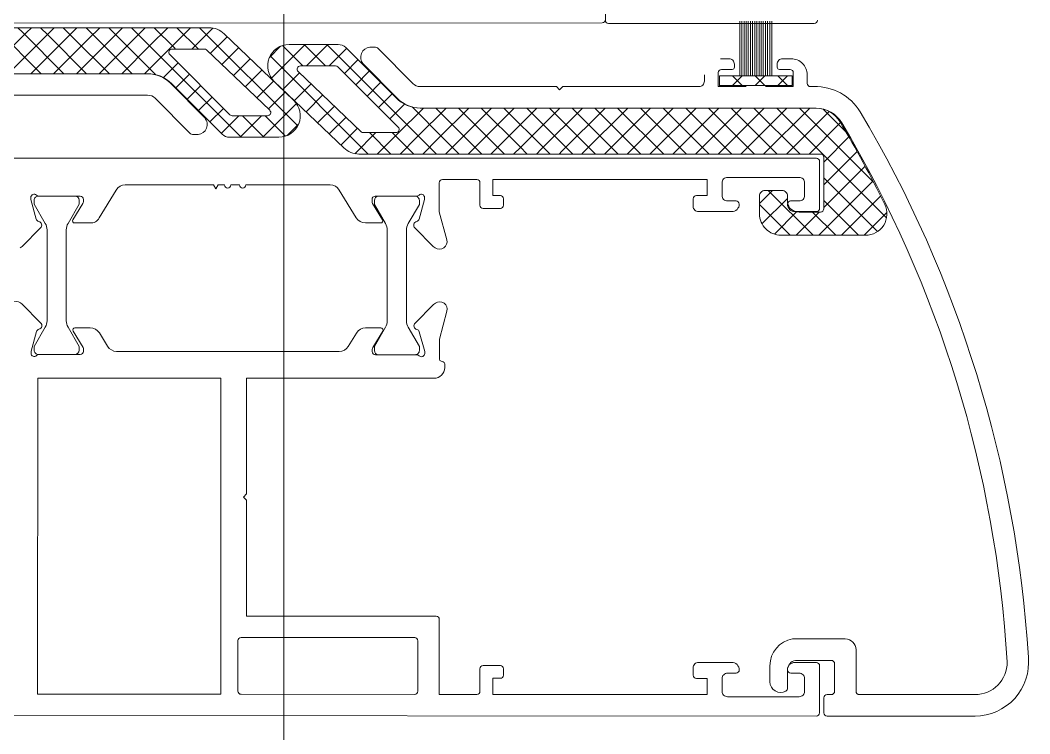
# Model space of a CAD drawing. Header units: centimetres. Extents: x 118932 to 154602, y -32682 to -23521.
# Drawn here: x 139977.7 to 139987.13, y -25261.66 to -25255 of the extents above; entities that cross this region are included whole.
import ezdxf

# ---------------------------------------------------------------- set-up
doc = ezdxf.new("R2010")
doc.units = ezdxf.units.CM
doc.header["$LTSCALE"] = 50
doc.header["$MEASUREMENT"] = 0
doc.layers.add('GEN_02_TF_Pencere', color=7, linetype='Continuous', lineweight=9, true_color=0x6093ac)
doc.layers.add('GEN_05_ML_Alçıpan_giydirme', color=7, linetype='Continuous', lineweight=18, true_color=0x7ebab5)

# ---------------------------------------------------------------- blocks, each defined once
blk = doc.blocks.new('P7_')
at = {"layer": 'GEN_02_TF_Pencere'}
for p, q in [((163386.2152, -16188.8257, 0.0001), (163386.2152, -16138.8229, 0.0001)), ((163389.2152, -16170.829, 0.0001), (163389.2152, -16170.769, 0.0001)), ((163389.1855, -16170.8545, 0.0001), (163381.2455, -16170.859, 0.0001)), ((163389.1855, -16170.8545, 0.0001), (163389.1855, -16170.8545, 0.0001)), ((163391.1652, -16170.859, 0.0001), (163389.2452, -16170.859, 0.0001)), ((163390.4697, -16171.3489, 0.0001), (163390.4697, -16170.8389, 0.0001)), ((163390.4897, -16171.3489, 0.0001), (163390.4897, -16170.8389, 0.0001)), ((163390.5097, -16171.3489, 0.0001), (163390.5097, -16170.8389, 0.0001)), ((163390.5297, -16171.3489, 0.0001), (163390.5297, -16170.8389, 0.0001)), ((163390.5497, -16171.3489, 0.0001), (163390.5497, -16170.8389, 0.0001)), ((163390.5697, -16171.3489, 0.0001), (163390.5697, -16170.8389, 0.0001)), ((163390.5897, -16171.3489, 0.0001), (163390.5897, -16170.8389, 0.0001)), ((163390.6097, -16171.3489, 0.0001), (163390.6097, -16170.8389, 0.0001)), ((163390.6297, -16171.3489, 0.0001), (163390.6297, -16170.8389, 0.0001)), ((163390.6497, -16171.3489, 0.0001), (163390.6497, -16170.8389, 0.0001)), ((163390.6697, -16171.3489, 0.0001), (163390.6697, -16170.8389, 0.0001)), ((163390.6897, -16171.3489, 0.0001), (163390.6897, -16170.8389, 0.0001)), ((163390.7097, -16171.3489, 0.0001), (163390.7097, -16170.8389, 0.0001)), ((163390.7297, -16171.3489, 0.0001), (163390.7297, -16170.8389, 0.0001)), ((163390.7497, -16171.3489, 0.0001), (163390.7497, -16170.8389, 0.0001)), ((163390.7697, -16171.3489, 0.0001), (163390.7697, -16170.8389, 0.0001)), ((163391.1652, -16170.859, 0.0001), (163391.1652, -16170.859, 0.0001)), ((163390.9597, -16171.3489, 0.0001), (163390.2797, -16171.3489, 0.0001)), ((163390.2797, -16171.3489, 0.0001), (163390.2797, -16171.4389, 0.0001)), ((163390.4918, -16171.4389, 0.0001), (163390.4018, -16171.3489, 0.0001)), ((163390.4918, -16171.3489, 0.0001), (163390.4018, -16171.4389, 0.0001)), ((163390.7039, -16171.4389, 0.0001), (163390.6139, -16171.3489, 0.0001)), ((163390.7039, -16171.3489, 0.0001), (163390.6139, -16171.4389, 0.0001)), ((163390.9161, -16171.4389, 0.0001), (163390.8261, -16171.3489, 0.0001)), ((163390.9161, -16171.3489, 0.0001), (163390.8261, -16171.4389, 0.0001)), ((163390.9597, -16171.4389, 0.0001), (163390.9597, -16171.3489, 0.0001)), ((163390.9597, -16171.3489, 0.0001), (163390.9597, -16171.3489, 0.0001)), ((163390.2804, -16171.4396, 0.0001), (163390.279, -16171.4382, 0.0001)), ((163390.2797, -16171.4389, 0.0001), (163390.9597, -16171.4389, 0.0001))]:
    blk.add_line(p, q, dxfattribs=at)
at = {"layer": 'GEN_02_TF_Pencere', "extrusion": (0, 0, -1)}
for p, q in [((163385.5151, -16170.8989, 0.0001), (163381.2062, -16170.8989, 0.0001)), ((163383.9491, -16171.3288, 0.0001), (163383.5372, -16170.9169, 0.0001)), ((163383.7734, -16170.941, 0.0001), (163383.7313, -16170.8989, 0.0001)), ((163383.8129, -16170.945, 0.0001), (163383.859, -16170.8989, 0.0001)), ((163384.0096, -16170.9651, 0.0001), (163383.9434, -16170.8989, 0.0001)), ((163384.0054, -16170.9646, 0.0001), (163384.0711, -16170.8989, 0.0001)), ((163384.2459, -16170.9892, 0.0001), (163384.1556, -16170.8989, 0.0001)), ((163384.1979, -16170.9843, 0.0001), (163384.2833, -16170.8989, 0.0001)), ((163384.4821, -16171.0133, 0.0001), (163384.3677, -16170.8989, 0.0001)), ((163384.3904, -16171.0039, 0.0001), (163384.4954, -16170.8989, 0.0001)), ((163384.7183, -16171.0374, 0.0001), (163384.5798, -16170.8989, 0.0001)), ((163384.5829, -16171.0235, 0.0001), (163384.7075, -16170.8989, 0.0001)), ((163384.7754, -16171.0432, 0.0001), (163384.9197, -16170.8989, 0.0001)), ((163384.9546, -16171.0615, 0.0001), (163384.792, -16170.8989, 0.0001)), ((163384.9679, -16171.0628, 0.0001), (163385.1318, -16170.8989, 0.0001)), ((163385.1908, -16171.0856, 0.0001), (163385.0041, -16170.8989, 0.0001)), ((163385.1604, -16171.0825, 0.0001), (163385.3439, -16170.8989, 0.0001)), ((163385.4162, -16171.0989, 0.0001), (163385.2162, -16170.8989, 0.0001)), ((163385.3561, -16171.0989, 0.0001), (163385.5525, -16170.9024, 0.0001)), ((163386.3445, -16171.815, 0.0001), (163385.4284, -16170.8989, 0.0001)), ((163385.5151, -16170.8989, 0.0001), (163385.5151, -16170.8989, 0.0001)), ((163383.4291, -16171.3288, 0.0001), (163383.8129, -16170.945, 0.0001)), ((163383.6412, -16171.3288, 0.0001), (163384.0054, -16170.9646, 0.0001)), ((163384.1613, -16171.3288, 0.0001), (163383.7734, -16170.941, 0.0001)), ((163383.8533, -16171.3288, 0.0001), (163384.1979, -16170.9843, 0.0001)), ((163384.3734, -16171.3288, 0.0001), (163384.0096, -16170.9651, 0.0001)), ((163384.0655, -16171.3288, 0.0001), (163384.3904, -16171.0039, 0.0001)), ((163384.5855, -16171.3288, 0.0001), (163384.2459, -16170.9892, 0.0001)), ((163384.7977, -16171.3288, 0.0001), (163384.4821, -16171.0133, 0.0001)), ((163385.5274, -16171.1397, 0.0001), (163385.6837, -16170.9834, 0.0001)), ((163386.3056, -16171.577, 0.0001), (163385.6565, -16170.9574, 0.0001)), ((163384.2776, -16171.3288, 0.0001), (163384.5829, -16171.0235, 0.0001)), ((163384.4897, -16171.3288, 0.0001), (163384.7754, -16171.0432, 0.0001)), ((163384.7019, -16171.3288, 0.0001), (163384.9679, -16171.0628, 0.0001)), ((163385.0191, -16171.3382, 0.0001), (163384.7183, -16171.0374, 0.0001)), ((163384.914, -16171.3288, 0.0001), (163385.1604, -16171.0825, 0.0001)), ((163385.8148, -16171.9217, 0.0001), (163384.9546, -16171.0615, 0.0001)), ((163385.1699, -16171.0989, 0.0001), (163385.4726, -16171.0989, 0.0001)), ((163385.1699, -16171.0989, 0.0001), (163385.1699, -16171.0989, 0.0001)), ((163385.2041, -16171.0989, 0.0001), (163385.1908, -16171.0856, 0.0001)), ((163385.4933, -16171.1071, 0.0001), (163386.0826, -16171.6699, 0.0001)), ((163385.6359, -16171.2433, 0.0001), (163385.7922, -16171.087, 0.0001)), ((163386.1838, -16171.0723, 0.0001), (163386.0791, -16171.177, 0.0001)), ((163386.4122, -16171.056, 0.0001), (163386.0984, -16171.3698, 0.0001)), ((163386.2011, -16171.0658, 0.0001), (163386.3914, -16171.256, 0.0001)), ((163386.7212, -16171.056, 0.0001), (163386.2629, -16171.056, 0.0001)), ((163386.4035, -16171.056, 0.0001), (163386.6035, -16171.256, 0.0001)), ((163386.6244, -16171.056, 0.0001), (163386.4244, -16171.256, 0.0001)), ((163386.6156, -16171.056, 0.0001), (163387.4758, -16171.9162, 0.0001)), ((163386.7995, -16171.093, 0.0001), (163386.6365, -16171.256, 0.0001)), ((163387.2617, -16171.5552, 0.0001), (163386.7919, -16171.0853, 0.0001)), ((163387.0174, -16171.0802, 0.0001), (163387.0598, -16171.0802, 0.0001)), ((163387.0951, -16171.0948, 0.0001), (163387.4172, -16171.4196, 0.0001)), ((163385.7115, -16171.7129, 0.0001), (163385.1487, -16171.1501, 0.0001)), ((163385.7444, -16171.3469, 0.0001), (163385.9008, -16171.1906, 0.0001)), ((163386.0859, -16171.1627, 0.0001), (163387.002, -16172.0788, 0.0001)), ((163386.9056, -16171.199, 0.0001), (163386.7794, -16171.3253, 0.0001)), ((163390.2897, -16171.1889, 0.0001), (163390.3697, -16171.1889, 0.0001)), ((163390.8697, -16171.1889, 0.0001), (163390.9497, -16171.1889, 0.0001)), ((163385.09, -16171.3649, 0.0001), (163385.2268, -16171.2282, 0.0001)), ((163385.8529, -16171.4506, 0.0001), (163386.0093, -16171.2942, 0.0001)), ((163386.3685, -16171.256, 0.0001), (163386.6977, -16171.256, 0.0001)), ((163386.7189, -16171.2648, 0.0001), (163387.2817, -16171.8276, 0.0001)), ((163387.0117, -16171.3051, 0.0001), (163386.8854, -16171.4313, 0.0001)), ((163387.2757, -16171.561, 0.0001), (163386.9537, -16171.2362, 0.0001)), ((163390.3997, -16171.2889, 0.0001), (163390.2997, -16171.2889, 0.0001)), ((163390.4197, -16171.2389, 0.0001), (163390.4197, -16171.2689, 0.0001)), ((163390.8197, -16171.2689, 0.0001), (163390.8197, -16171.2389, 0.0001)), ((163390.9397, -16171.2889, 0.0001), (163390.8397, -16171.2889, 0.0001)), ((163381.2467, -16171.3288, 0.0001), (163384.9425, -16171.3288, 0.0001)), ((163381.2468, -16171.3288, 0.0001), (163384.9424, -16171.3288, 0.0001)), ((163385.2066, -16171.4605, 0.0001), (163385.3328, -16171.3342, 0.0001)), ((163385.9614, -16171.5542, 0.0001), (163386.1178, -16171.3978, 0.0001)), ((163386.3605, -16171.3199, 0.0001), (163386.204, -16171.4764, 0.0001)), ((163386.9371, -16171.8706, 0.0001), (163386.3478, -16171.3078, 0.0001)), ((163390.1397, -16171.3989, 0.0001), (163390.1397, -16171.3389, 0.0001)), ((163390.2697, -16171.3189, 0.0001), (163390.2697, -16171.4489, 0.0001)), ((163390.9697, -16171.4489, 0.0001), (163390.9697, -16171.3189, 0.0001)), ((163391.0997, -16171.3389, 0.0001), (163391.0997, -16171.4189, 0.0001)), ((163385.1547, -16171.4167, 0.0001), (163385.4767, -16171.7415, 0.0001)), ((163385.1687, -16171.4225, 0.0001), (163385.6385, -16171.8924, 0.0001)), ((163385.3127, -16171.5665, 0.0001), (163385.4389, -16171.4403, 0.0001)), ((163386.1248, -16171.4007, 0.0001), (163386.7739, -16172.0203, 0.0001)), ((163386.469, -16171.4235, 0.0001), (163386.3126, -16171.5799, 0.0001)), ((163387.1177, -16171.4112, 0.0001), (163386.9915, -16171.5374, 0.0001)), ((163387.4879, -16171.4489, 0.0001), (163388.7588, -16171.4489, 0.0001)), ((163388.7588, -16171.4489, 0.0001), (163388.7888, -16171.4789, 0.0001)), ((163388.7888, -16171.4789, 0.0001), (163388.8188, -16171.4489, 0.0001)), ((163388.8188, -16171.4489, 0.0001), (163390.0897, -16171.4489, 0.0001)), ((163390.2697, -16171.4489, 0.0001), (163390.5224, -16171.4489, 0.0001)), ((163390.5397, -16171.4389, 0.0001), (163390.6997, -16171.4389, 0.0001)), ((163390.717, -16171.4489, 0.0001), (163390.9697, -16171.4489, 0.0001)), ((163391.1297, -16171.4489, 0.0001), (163391.1641, -16171.4489, 0.0001)), ((163384.9425, -16171.5288, 0.0001), (163383.6716, -16171.5288, 0.0001)), ((163385.3353, -16171.8829, 0.0001), (163385.0133, -16171.5581, 0.0001)), ((163385.4187, -16171.6726, 0.0001), (163385.545, -16171.5464, 0.0001)), ((163386.0699, -16171.6578, 0.0001), (163386.2264, -16171.5014, 0.0001)), ((163386.5775, -16171.5271, 0.0001), (163386.4211, -16171.6835, 0.0001)), ((163387.2238, -16171.5172, 0.0001), (163387.0976, -16171.6435, 0.0001)), ((163385.5248, -16171.7787, 0.0001), (163385.651, -16171.6524, 0.0001)), ((163386.0182, -16171.9217, 0.0001), (163386.332, -16171.6079, 0.0001)), ((163386.686, -16171.6308, 0.0001), (163386.5296, -16171.7871, 0.0001)), ((163387.3404, -16171.6128, 0.0001), (163387.2036, -16171.7495, 0.0001)), ((163387.5164, -16171.6489, 0.0001), (163387.2701, -16171.8953, 0.0001)), ((163387.4113, -16171.6395, 0.0001), (163387.7121, -16171.9403, 0.0001)), ((163387.7286, -16171.6489, 0.0001), (163387.4626, -16171.9149, 0.0001)), ((163391.1837, -16171.6489, 0.0001), (163387.4879, -16171.6489, 0.0001)), ((163391.1836, -16171.6489, 0.0001), (163387.488, -16171.6489, 0.0001)), ((163387.6327, -16171.6489, 0.0001), (163387.9483, -16171.9644, 0.0001)), ((163387.9407, -16171.6489, 0.0001), (163387.655, -16171.9345, 0.0001)), ((163387.8449, -16171.6489, 0.0001), (163388.1845, -16171.9885, 0.0001)), ((163388.1528, -16171.6489, 0.0001), (163387.8475, -16171.9542, 0.0001)), ((163388.365, -16171.6489, 0.0001), (163388.04, -16171.9738, 0.0001)), ((163388.057, -16171.6489, 0.0001), (163388.4208, -16172.0126, 0.0001)), ((163388.5771, -16171.6489, 0.0001), (163388.2325, -16171.9934, 0.0001)), ((163388.2691, -16171.6489, 0.0001), (163388.657, -16172.0367, 0.0001)), ((163388.7892, -16171.6489, 0.0001), (163388.425, -16172.0131, 0.0001)), ((163388.4813, -16171.6489, 0.0001), (163388.8932, -16172.0608, 0.0001)), ((163389.0014, -16171.6489, 0.0001), (163388.6175, -16172.0327, 0.0001)), ((163388.6934, -16171.6489, 0.0001), (163389.1234, -16172.0788, 0.0001)), ((163389.2135, -16171.6489, 0.0001), (163388.81, -16172.0523, 0.0001)), ((163388.9055, -16171.6489, 0.0001), (163389.3355, -16172.0788, 0.0001)), ((163389.4256, -16171.6489, 0.0001), (163389.0025, -16172.072, 0.0001)), ((163389.1177, -16171.6489, 0.0001), (163389.5476, -16172.0788, 0.0001)), ((163389.6377, -16171.6489, 0.0001), (163389.2078, -16172.0788, 0.0001)), ((163389.3298, -16171.6489, 0.0001), (163389.7598, -16172.0788, 0.0001)), ((163389.8499, -16171.6489, 0.0001), (163389.4199, -16172.0788, 0.0001)), ((163389.5419, -16171.6489, 0.0001), (163389.9719, -16172.0788, 0.0001)), ((163390.062, -16171.6489, 0.0001), (163389.6321, -16172.0788, 0.0001)), ((163389.7541, -16171.6489, 0.0001), (163390.184, -16172.0788, 0.0001)), ((163390.2741, -16171.6489, 0.0001), (163389.8442, -16172.0788, 0.0001)), ((163389.9662, -16171.6489, 0.0001), (163390.3962, -16172.0788, 0.0001)), ((163390.4863, -16171.6489, 0.0001), (163390.0563, -16172.0788, 0.0001)), ((163390.1783, -16171.6489, 0.0001), (163390.6083, -16172.0788, 0.0001)), ((163390.6984, -16171.6489, 0.0001), (163390.2685, -16172.0788, 0.0001)), ((163390.3905, -16171.6489, 0.0001), (163390.8204, -16172.0788, 0.0001)), ((163390.9105, -16171.6489, 0.0001), (163390.4806, -16172.0788, 0.0001)), ((163390.6026, -16171.6489, 0.0001), (163391.0325, -16172.0788, 0.0001)), ((163391.1227, -16171.6489, 0.0001), (163390.6927, -16172.0788, 0.0001)), ((163390.8147, -16171.6489, 0.0001), (163391.8404, -16172.6746, 0.0001)), ((163391.303, -16171.6807, 0.0001), (163390.9048, -16172.0788, 0.0001)), ((163391.0269, -16171.6489, 0.0001), (163391.7186, -16172.3406, 0.0001)), ((163391.2491, -16171.659, 0.0001), (163391.4604, -16171.8703, 0.0001)), ((163385.6309, -16171.8847, 0.0001), (163385.7939, -16171.7217, 0.0001)), ((163386.0619, -16171.7217, 0.0001), (163385.7327, -16171.7217, 0.0001)), ((163385.806, -16171.9217, 0.0001), (163386.006, -16171.7217, 0.0001)), ((163386.0269, -16171.9217, 0.0001), (163385.8269, -16171.7217, 0.0001)), ((163386.2293, -16171.9119, 0.0001), (163386.0391, -16171.7217, 0.0001)), ((163386.7945, -16171.7344, 0.0001), (163386.6382, -16171.8907, 0.0001)), ((163391.5939, -16171.6835, 0.0001), (163391.5939, -16171.6835, 0.0001)), ((163386.2466, -16171.9054, 0.0001), (163386.3513, -16171.8007, 0.0001)), ((163386.903, -16171.838, 0.0001), (163386.7467, -16171.9943, 0.0001)), ((163391.4105, -16171.7853, 0.0001), (163391.117, -16172.0788, 0.0001)), ((163385.4131, -16171.8976, 0.0001), (163385.3706, -16171.8976, 0.0001)), ((163385.7092, -16171.9217, 0.0001), (163386.1676, -16171.9217, 0.0001)), ((163387.0743, -16171.8788, 0.0001), (163386.8779, -16172.0753, 0.0001)), ((163387.2605, -16171.8788, 0.0001), (163386.9578, -16171.8788, 0.0001)), ((163387.0142, -16171.8788, 0.0001), (163387.2142, -16172.0788, 0.0001)), ((163387.2701, -16171.8953, 0.0001), (163387.0865, -16172.0788, 0.0001)), ((163387.2263, -16171.8788, 0.0001), (163387.2396, -16171.8921, 0.0001)), ((163387.2396, -16171.8921, 0.0001), (163387.4263, -16172.0788, 0.0001)), ((163387.2605, -16171.8788, 0.0001), (163387.2605, -16171.8788, 0.0001)), ((163387.4626, -16171.9149, 0.0001), (163387.2986, -16172.0788, 0.0001)), ((163387.4758, -16171.9162, 0.0001), (163387.6384, -16172.0788, 0.0001)), ((163387.655, -16171.9345, 0.0001), (163387.5107, -16172.0788, 0.0001)), ((163387.7121, -16171.9403, 0.0001), (163387.8506, -16172.0788, 0.0001)), ((163387.8475, -16171.9542, 0.0001), (163387.7229, -16172.0788, 0.0001)), ((163387.9483, -16171.9644, 0.0001), (163388.0627, -16172.0788, 0.0001)), ((163391.4887, -16171.9193, 0.0001), (163391.2542, -16172.1538, 0.0001)), ((163388.04, -16171.9738, 0.0001), (163387.935, -16172.0788, 0.0001)), ((163388.2325, -16171.9934, 0.0001), (163388.1471, -16172.0788, 0.0001)), ((163388.1845, -16171.9885, 0.0001), (163388.2748, -16172.0788, 0.0001)), ((163388.425, -16172.0131, 0.0001), (163388.3593, -16172.0788, 0.0001)), ((163388.4208, -16172.0126, 0.0001), (163388.487, -16172.0788, 0.0001)), ((163388.6175, -16172.0327, 0.0001), (163388.5714, -16172.0788, 0.0001)), ((163388.657, -16172.0367, 0.0001), (163388.6991, -16172.0788, 0.0001)), ((163388.81, -16172.0523, 0.0001), (163388.7835, -16172.0788, 0.0001)), ((163391.5652, -16172.0548, 0.0001), (163391.2542, -16172.3659, 0.0001)), ((163391.1851, -16172.1165, 0.0001), (163381.2451, -16172.1165, 0.0001)), ((163386.9153, -16172.0788, 0.0001), (163391.2242, -16172.0788, 0.0001)), ((163386.9153, -16172.0788, 0.0001), (163386.9153, -16172.0788, 0.0001)), ((163388.8932, -16172.0608, 0.0001), (163388.9112, -16172.0788, 0.0001)), ((163389.0025, -16172.072, 0.0001), (163388.9957, -16172.0788, 0.0001)), ((163391.1851, -16172.1165, 0.0001), (163391.1851, -16172.1165, 0.0001)), ((163391.2151, -16172.5865, 0.0001), (163391.2151, -16172.1465, 0.0001)), ((163391.2542, -16172.1088, 0.0001), (163391.2542, -16172.5888, 0.0001)), ((163391.6402, -16172.192, 0.0001), (163391.2542, -16172.578, 0.0001)), ((163387.6951, -16172.3165, 0.0001), (163388.0151, -16172.3165, 0.0001)), ((163388.1651, -16172.4665, 0.0001), (163388.1651, -16172.3165, 0.0001)), ((163388.1651, -16172.3165, 0.0001), (163390.1651, -16172.3165, 0.0001)), ((163390.1651, -16172.3165, 0.0001), (163390.1651, -16172.4665, 0.0001)), ((163390.3551, -16172.2965, 0.0001), (163391.0251, -16172.2965, 0.0001)), ((163391.7135, -16172.3308, 0.0001), (163391.2076, -16172.8367, 0.0001)), ((163391.2542, -16172.3005, 0.0001), (163391.7561, -16172.8024, 0.0001)), ((163384.4902, -16172.6744, 0.0001), (163384.6488, -16172.4144, 0.0001)), ((163384.7342, -16172.3665, 0.0001), (163385.5581, -16172.3665, 0.0001)), ((163385.5581, -16172.3665, 0.0001), (163385.5801, -16172.4045, 0.0001)), ((163385.5801, -16172.4045, 0.0001), (163385.602, -16172.3665, 0.0001)), ((163385.602, -16172.3665, 0.0001), (163385.6601, -16172.3665, 0.0001)), ((163385.7201, -16172.3665, 0.0001), (163385.8001, -16172.3665, 0.0001)), ((163385.8601, -16172.3665, 0.0001), (163386.646, -16172.3665, 0.0001)), ((163386.7313, -16172.4144, 0.0001), (163386.89, -16172.6744, 0.0001)), ((163387.6651, -16172.6176, 0.0001), (163387.6651, -16172.3465, 0.0001)), ((163388.0451, -16172.3465, 0.0001), (163388.0451, -16172.5565, 0.0001)), ((163390.3051, -16172.4665, 0.0001), (163390.3051, -16172.3465, 0.0001)), ((163390.777, -16172.4188, 0.0001), (163390.6542, -16172.5416, 0.0001)), ((163390.8654, -16172.4188, 0.0001), (163390.7042, -16172.4188, 0.0001)), ((163390.7362, -16172.4188, 0.0001), (163391.154, -16172.8367, 0.0001)), ((163391.0751, -16172.3465, 0.0001), (163391.0751, -16172.4665, 0.0001)), ((163383.8526, -16172.5023, 0.0001), (163383.8526, -16172.4841, 0.0001)), ((163383.9036, -16172.6865, 0.0001), (163383.8526, -16172.5023, 0.0001)), ((163383.8834, -16172.5106, 0.0001), (163383.8834, -16172.5466, 0.0001)), ((163384.2634, -16172.4706, 0.0001), (163383.9234, -16172.4706, 0.0001)), ((163383.9256, -16172.4723, 0.0001), (163384.3126, -16172.4723, 0.0001)), ((163384.3034, -16172.5466, 0.0001), (163384.3034, -16172.5106, 0.0001)), ((163384.3426, -16172.5023, 0.0001), (163384.3426, -16172.5239, 0.0001)), ((163387.0376, -16172.5239, 0.0001), (163387.0376, -16172.5023, 0.0001)), ((163387.0593, -16172.5485, 0.0001), (163387.0593, -16172.5124, 0.0001)), ((163387.0676, -16172.4723, 0.0001), (163387.4546, -16172.4723, 0.0001)), ((163387.0993, -16172.4724, 0.0001), (163387.4393, -16172.4724, 0.0001)), ((163387.5276, -16172.5023, 0.0001), (163387.4765, -16172.6865, 0.0001)), ((163387.4793, -16172.5124, 0.0001), (163387.4793, -16172.5485, 0.0001)), ((163387.5276, -16172.4841, 0.0001), (163387.5276, -16172.5023, 0.0001)), ((163388.2351, -16172.4665, 0.0001), (163388.1651, -16172.4665, 0.0001)), ((163388.2651, -16172.5565, 0.0001), (163388.2651, -16172.4965, 0.0001)), ((163390.0351, -16172.4965, 0.0001), (163390.0351, -16172.5665, 0.0001)), ((163390.1651, -16172.4665, 0.0001), (163390.0651, -16172.4665, 0.0001)), ((163390.4351, -16172.5165, 0.0001), (163390.3551, -16172.5165, 0.0001)), ((163390.6542, -16172.4688, 0.0001), (163390.6542, -16172.6367, 0.0001)), ((163390.9154, -16172.4925, 0.0001), (163390.6775, -16172.7304, 0.0001)), ((163390.9154, -16172.5288, 0.0001), (163390.9154, -16172.4688, 0.0001)), ((163391.0251, -16172.5165, 0.0001), (163390.9451, -16172.5165, 0.0001)), ((163391.2542, -16172.5126, 0.0001), (163391.5783, -16172.8367, 0.0001)), ((163391.7852, -16172.4713, 0.0001), (163391.4198, -16172.8367, 0.0001)), ((163383.8834, -16172.5466, 0.0001), (163383.9873, -16172.7266, 0.0001)), ((163384.1994, -16172.7266, 0.0001), (163384.3034, -16172.5466, 0.0001)), ((163384.3382, -16172.5395, 0.0001), (163384.2452, -16172.6919, 0.0001)), ((163387.135, -16172.6919, 0.0001), (163387.042, -16172.5395, 0.0001)), ((163387.1633, -16172.7285, 0.0001), (163387.0593, -16172.5485, 0.0001)), ((163387.4793, -16172.5485, 0.0001), (163387.3754, -16172.7285, 0.0001)), ((163387.7349, -16172.8784, 0.0001), (163387.6651, -16172.6176, 0.0001)), ((163388.0751, -16172.5865, 0.0001), (163388.2351, -16172.5865, 0.0001)), ((163390.0851, -16172.6165, 0.0001), (163390.3951, -16172.6165, 0.0001)), ((163390.6542, -16172.549, 0.0001), (163390.9419, -16172.8367, 0.0001)), ((163391.0011, -16172.6189, 0.0001), (163390.793, -16172.8271, 0.0001)), ((163390.9851, -16172.6165, 0.0001), (163391.1851, -16172.6165, 0.0001)), ((163391.212, -16172.6203, 0.0001), (163390.9955, -16172.8367, 0.0001)), ((163391.2242, -16172.6203, 0.0001), (163391.0242, -16172.6203, 0.0001)), ((163391.1497, -16172.6203, 0.0001), (163391.3662, -16172.8367, 0.0001)), ((163391.8437, -16172.6249, 0.0001), (163391.6319, -16172.8367, 0.0001)), ((163383.771, -16172.9413, 0.0001), (163383.9421, -16172.7684, 0.0001)), ((163384.0034, -16172.7866, 0.0001), (163384.0034, -16173.6345, 0.0001)), ((163384.1834, -16173.6345, 0.0001), (163384.1834, -16172.7866, 0.0001)), ((163384.2623, -16172.7223, 0.0001), (163384.4048, -16172.7223, 0.0001)), ((163386.9753, -16172.7223, 0.0001), (163387.1179, -16172.7223, 0.0001)), ((163387.1793, -16173.6363, 0.0001), (163387.1793, -16172.7885, 0.0001)), ((163387.3593, -16172.7885, 0.0001), (163387.3593, -16173.6363, 0.0001)), ((163387.438, -16172.7684, 0.0001), (163387.6091, -16172.9413, 0.0001)), ((163390.8542, -16172.8367, 0.0001), (163391.644, -16172.8367, 0.0001)), ((163383.7531, -16172.9539, 0.0001), (163383.771, -16172.9413, 0.0001)), ((163387.6091, -16172.9413, 0.0001), (163387.6271, -16172.9539, 0.0001)), ((163383.7731, -16173.4813, 0.0001), (163383.7551, -16173.4687, 0.0001)), ((163387.6292, -16173.471, 0.0001), (163387.6112, -16173.4835, 0.0001)), ((163383.9441, -16173.6543, 0.0001), (163383.7731, -16173.4813, 0.0001)), ((163387.6112, -16173.4835, 0.0001), (163387.44, -16173.6563, 0.0001)), ((163387.667, -16173.8072, 0.0001), (163387.7369, -16173.5465, 0.0001)), ((163384.1834, -16173.6345, 0.0001), (163384.1834, -16173.6345, 0.0001)), ((163387.1793, -16173.6363, 0.0001), (163387.1793, -16173.6363, 0.0001)), ((163383.8544, -16173.9204, 0.0001), (163383.9055, -16173.7362, 0.0001)), ((163383.9873, -16173.6945, 0.0001), (163383.8834, -16173.8745, 0.0001)), ((163384.3034, -16173.8745, 0.0001), (163384.1994, -16173.6945, 0.0001)), ((163384.2471, -16173.731, 0.0001), (163384.34, -16173.8835, 0.0001)), ((163384.4068, -16173.7007, 0.0001), (163384.2642, -16173.7006, 0.0001)), ((163384.5678, -16173.8729, 0.0001), (163384.4921, -16173.7487, 0.0001)), ((163386.8919, -16173.75, 0.0001), (163386.816, -16173.8742, 0.0001)), ((163387.1198, -16173.7023, 0.0001), (163386.9773, -16173.7022, 0.0001)), ((163387.0438, -16173.885, 0.0001), (163387.1369, -16173.7327, 0.0001)), ((163387.0593, -16173.8763, 0.0001), (163387.1633, -16173.6963, 0.0001)), ((163387.3754, -16173.6963, 0.0001), (163387.4793, -16173.8763, 0.0001)), ((163387.4785, -16173.7383, 0.0001), (163387.5294, -16173.9225, 0.0001)), ((163387.6668, -16173.9938, 0.0001), (163387.667, -16173.8072, 0.0001)), ((163383.8544, -16173.9385, 0.0001), (163383.8544, -16173.9204, 0.0001)), ((163383.8834, -16173.8745, 0.0001), (163383.8834, -16173.9106, 0.0001)), ((163384.3034, -16173.9106, 0.0001), (163384.3034, -16173.8745, 0.0001)), ((163384.3444, -16173.8991, 0.0001), (163384.3444, -16173.9207, 0.0001)), ((163385.8238, -16173.9215, 0.0001), (163384.6531, -16173.9208, 0.0001)), ((163386.7306, -16173.922, 0.0001), (163385.8238, -16173.9215, 0.0001)), ((163387.0394, -16173.9222, 0.0001), (163387.0394, -16173.9006, 0.0001)), ((163387.0593, -16173.9124, 0.0001), (163387.0593, -16173.8763, 0.0001)), ((163387.4793, -16173.8763, 0.0001), (163387.4793, -16173.9124, 0.0001)), ((163387.5294, -16173.9225, 0.0001), (163387.5294, -16173.9407, 0.0001)), ((163383.9234, -16173.9506, 0.0001), (163384.2634, -16173.9506, 0.0001)), ((163384.3144, -16173.9507, 0.0001), (163383.9274, -16173.9504, 0.0001)), ((163387.4564, -16173.9525, 0.0001), (163387.0694, -16173.9522, 0.0001)), ((163387.4393, -16173.9524, 0.0001), (163387.0993, -16173.9524, 0.0001)), ((163387.7016, -16174.0185, 0.0001), (163387.6817, -16174.0132, 0.0001)), ((163387.7164, -16174.0726, 0.0001), (163387.7164, -16174.0378, 0.0001)), ((163383.9151, -16177.1208, 0.0001), (163383.9167, -16174.1704, 0.0001)), ((163383.9167, -16174.1704, 0.0001), (163385.6267, -16174.1714, 0.0001)), ((163385.6267, -16174.1714, 0.0001), (163385.6251, -16177.1218, 0.0001)), ((163385.8661, -16175.2515, 0.0001), (163385.8667, -16174.1715, 0.0001)), ((163385.8667, -16174.1715, 0.0001), (163387.6163, -16174.1725, 0.0001)), ((163385.8361, -16175.2815, 0.0001), (163385.8661, -16175.2515, 0.0001)), ((163385.8661, -16175.3115, 0.0001), (163385.8361, -16175.2815, 0.0001)), ((163385.8655, -16176.3915, 0.0001), (163385.8661, -16175.3115, 0.0001)), ((163387.6355, -16176.3926, 0.0001), (163385.8655, -16176.3915, 0.0001)), ((163387.6651, -16177.123, 0.0001), (163387.6655, -16176.4226, 0.0001)), ((163385.7851, -16177.0919, 0.0001), (163385.7853, -16176.6215, 0.0001)), ((163385.7941, -16176.6003, 0.0001), (163385.7941, -16176.6003, 0.0001)), ((163385.8154, -16176.5915, 0.0001), (163387.4354, -16176.5924, 0.0001)), ((163387.4653, -16176.6225, 0.0001), (163387.4651, -16177.0929, 0.0001)), ((163390.962, -16176.606, 0.0001), (163391.4553, -16176.606, 0.0001)), ((163391.5553, -16176.706, 0.0001), (163391.5553, -16177.095, 0.0001)), ((163388.2352, -16176.8533, 0.0001), (163388.0752, -16176.8532, 0.0001)), ((163390.3952, -16176.8246, 0.0001), (163390.0852, -16176.8244, 0.0001)), ((163390.7516, -16177.005, 0.0001), (163390.7516, -16176.8557, 0.0001)), ((163391.1852, -16176.825, 0.0001), (163390.9852, -16176.8249, 0.0001)), ((163391.3253, -16176.806, 0.0001), (163390.9903, -16176.806, 0.0001)), ((163391.215, -16177.295, 0.0001), (163391.2152, -16176.855, 0.0001)), ((163391.3553, -16177.095, 0.0001), (163391.3553, -16176.836, 0.0001)), ((163388.0452, -16176.8832, 0.0001), (163388.0451, -16177.0932, 0.0001)), ((163388.2652, -16176.9433, 0.0001), (163388.2652, -16176.8833, 0.0001)), ((163390.0352, -16176.8744, 0.0001), (163390.0352, -16176.9444, 0.0001)), ((163390.3552, -16176.9245, 0.0001), (163390.4352, -16176.9246, 0.0001)), ((163390.9153, -16176.895, 0.0001), (163390.9153, -16177.0664, 0.0001)), ((163390.9452, -16176.9249, 0.0001), (163391.0252, -16176.9249, 0.0001)), ((163388.1651, -16177.1233, 0.0001), (163388.1651, -16176.9733, 0.0001)), ((163388.1651, -16176.9733, 0.0001), (163388.2351, -16176.9733, 0.0001)), ((163390.0651, -16176.9744, 0.0001), (163390.1651, -16176.9744, 0.0001)), ((163390.1651, -16176.9744, 0.0001), (163390.1651, -16177.1244, 0.0001)), ((163390.3051, -16177.0945, 0.0001), (163390.3051, -16176.9745, 0.0001)), ((163391.0751, -16176.975, 0.0001), (163391.0751, -16177.095, 0.0001)), ((163385.6251, -16177.1218, 0.0001), (163383.9151, -16177.1208, 0.0001)), ((163385.6251, -16177.1218, 0.0001), (163385.6251, -16177.1218, 0.0001)), ((163387.435, -16177.1229, 0.0001), (163385.8151, -16177.1219, 0.0001)), ((163388.0151, -16177.1232, 0.0001), (163387.6651, -16177.123, 0.0001)), ((163390.1651, -16177.1244, 0.0001), (163388.1651, -16177.1233, 0.0001)), ((163391.025, -16177.1449, 0.0001), (163390.355, -16177.1445, 0.0001)), ((163391.2853, -16177.125, 0.0001), (163391.3253, -16177.125, 0.0001)), ((163391.5853, -16177.125, 0.0001), (163392.6661, -16177.125, 0.0001)), ((163391.2553, -16177.295, 0.0001), (163391.2553, -16177.155, 0.0001)), ((163383.2449, -16177.3205, 0.0001), (163391.1849, -16177.325, 0.0001)), ((163392.6661, -16177.325, 0.0001), (163391.2853, -16177.325, 0.0001))]:
    blk.add_line(p, q, dxfattribs=at)
at = {"layer": 'GEN_02_TF_Pencere'}
for centre, start, end in [((163389.1855, -16170.8245, 0.0001), 270.03281, 0.03289), ((163389.2452, -16170.829, 0.0001), 180.00112, 270.00003), ((163391.1652, -16170.829, 0.0001), 270.00006, 359.99994)]:
    blk.add_arc(centre, 0.03, start, end, dxfattribs=at)
at = {"layer": 'GEN_02_TF_Pencere', "extrusion": (0, 0, -1)}
for centre, radius, start, end in [((-163385.5151, -16171.0989, -0.0001), 0.2, 89.99927, 135.00206), ((-163385.1699, -16171.1289, -0.0001), 0.03, 314.99895, 89.99996), ((-163385.4726, -16171.1289, -0.0001), 0.03, 89.99995, 133.48511), ((-163386.2629, -16171.256, -0.0001), 0.2, 313.6643, 90.00003), ((-163386.7212, -16171.156, -0.0001), 0.1, 89.99996, 134.999), ((-163387.0268, -16171.175, -0.0001), 0.0953, 320.04618, 84.32422), ((-163387.0598, -16171.1302, -0.0001), 0.05, 90.00012, 135.00004), ((-163390.3697, -16171.2389, -0.0001), 0.05, 89.99996, 180.00004), ((-163390.8697, -16171.2389, -0.0001), 0.05, 359.99996, 90.00004), ((-163390.9497, -16171.3389, -0.0001), 0.15, 89.99996, 180.00004), ((-163386.3685, -16171.286, -0.0001), 0.03, 313.48497, 89.99998), ((-163386.6977, -16171.286, -0.0001), 0.03, 89.99995, 134.99899), ((-163390.2997, -16171.3189, -0.0001), 0.03, 359.99996, 90.00004), ((-163390.3997, -16171.2689, -0.0001), 0.02, 179.99996, 270.00004), ((-163390.8397, -16171.2689, -0.0001), 0.02, 269.99996, 0.00004), ((-163390.9397, -16171.3189, -0.0001), 0.03, 89.99996, 180.00004), ((-163384.9424, -16171.6488, -0.0001), 0.32, 90.00001, 134.99993), ((-163384.9425, -16171.6288, -0.0001), 0.3, 90.00004, 134.99996), ((-163390.0897, -16171.3989, -0.0001), 0.05, 179.99996, 270.00004), ((-163387.4879, -16171.3489, -0.0001), 0.1, 270.00002, 314.99994), ((-163390.5397, -16171.4589, -0.0001), 0.02, 30.00001, 89.99997), ((-163390.6997, -16171.4589, -0.0001), 0.02, 90.00003, 149.99999), ((-163391.1297, -16171.4189, -0.0001), 0.03, 269.99996, 0.00004), ((-163391.1752, -16171.9396, -0.0001), 0.4908, 88.70159, 148.55441), ((-163384.9425, -16171.6288, -0.0001), 0.1, 90.00002, 134.99994), ((-163386.1676, -16171.7217, -0.0001), 0.2, 133.6643, 270.00003), ((-163387.488, -16171.3289, -0.0001), 0.32, 270.00001, 314.99993), ((-163387.4879, -16171.3489, -0.0001), 0.3, 270.00004, 314.99996), ((-163386.0619, -16171.6917, -0.0001), 0.03, 133.48497, 269.99998), ((-163391.1753, -16171.9196, -0.0001), 0.2708, 91.74789, 148.29841), ((-163391.1752, -16171.9396, -0.0001), 0.2908, 91.68674, 148.33338), ((-163385.4036, -16171.8027, -0.0001), 0.0953, 140.04618, 264.32422), ((-163385.7327, -16171.6917, -0.0001), 0.03, 269.99995, 314.99899), ((-163381.8361, -16177.4797, -0.0001), 11.3496, 149.28963, 176.44968), ((-163386.9578, -16171.8488, -0.0001), 0.03, 269.99995, 313.48511), ((-163387.2605, -16171.8488, -0.0001), 0.03, 134.99895, 269.99996), ((-163381.8364, -16177.4596, -0.0001), 11.1293, 149.29787, 153.81426), ((-163381.836, -16177.4797, -0.0001), 11.1496, 149.29706, 176.61144), ((-163385.3706, -16171.8476, -0.0001), 0.05, 270.00012, 315.00004), ((-163385.7092, -16171.8217, -0.0001), 0.1, 269.99996, 314.999), ((-163386.9153, -16171.8789, -0.0001), 0.2, 269.99927, 315.00206), ((-163391.1851, -16172.1465, -0.0001), 0.03, 89.99996, 180.00004), ((-163391.2242, -16172.1088, -0.0001), 0.03, 89.99996, 180.00004), ((-163387.6951, -16172.3465, -0.0001), 0.03, 359.99996, 90.00004), ((-163388.0151, -16172.3465, -0.0001), 0.03, 89.99996, 180.00004), ((-163390.3551, -16172.3465, -0.0001), 0.05, 359.99996, 90.00004), ((-163391.0251, -16172.3465, -0.0001), 0.05, 89.99996, 180.00004), ((-163384.7342, -16172.4665, -0.0001), 0.1, 31.39993, 90.00002), ((-163385.6901, -16172.3665, -0.0001), 0.03, 180, 0), ((-163385.8301, -16172.3665, -0.0001), 0.03, 180, 0), ((-163386.646, -16172.4665, -0.0001), 0.1, 89.99998, 148.60007), ((-163390.7042, -16172.4688, -0.0001), 0.05, 359.99996, 90.00004), ((-163390.8654, -16172.4688, -0.0001), 0.05, 89.99996, 180.00004), ((-163383.8826, -16172.4841, -0.0001), 0.03, 0.00002, 135.78779), ((-163383.9234, -16172.5106, -0.0001), 0.04, 359.99996, 90.00004), ((-163383.9256, -16172.4423, -0.0001), 0.03, 270.00845, 315.76669), ((-163384.2634, -16172.5106, -0.0001), 0.04, 90.00006, 179.99995), ((-163384.3127, -16172.5022, -0.0001), 0.0299, 89.83505, 180.16495), ((-163384.3126, -16172.5239, -0.0001), 0.03, 180.00008, 211.40006), ((-163387.0676, -16172.5023, -0.0001), 0.03, 359.99996, 90.00004), ((-163387.0676, -16172.5239, -0.0001), 0.03, 328.6301, 359.99297), ((-163387.0993, -16172.5124, -0.0001), 0.04, 0.00005, 89.99994), ((-163387.4393, -16172.5124, -0.0001), 0.04, 89.99996, 180.00004), ((-163387.4546, -16172.4423, -0.0001), 0.03, 224.21232, 270.00006), ((-163387.4976, -16172.4841, -0.0001), 0.03, 44.2142, 179.99629), ((-163388.2351, -16172.4965, -0.0001), 0.03, 89.99996, 180.00004), ((-163390.0651, -16172.4965, -0.0001), 0.03, 359.99996, 90.00004), ((-163390.3551, -16172.4665, -0.0001), 0.05, 269.99996, 0.00004), ((-163390.4351, -16172.5465, -0.0001), 0.03, 89.99996, 180.00004), ((-163390.9451, -16172.5465, -0.0001), 0.03, 359.99996, 90.00004), ((-163391.0185, -16172.5166, -0.0001), 0.1039, 266.87426, 353.20609), ((-163391.0251, -16172.4665, -0.0001), 0.05, 179.99996, 270.00004), ((-163388.0751, -16172.5565, -0.0001), 0.03, 269.99996, 0.00004), ((-163388.2351, -16172.5565, -0.0001), 0.03, 179.99996, 270.00004), ((-163390.0851, -16172.5665, -0.0001), 0.05, 269.99996, 0.00004), ((-163390.3951, -16172.5465, -0.0001), 0.07, 179.99996, 270.00004), ((-163390.9851, -16172.5465, -0.0001), 0.07, 269.99996, 0.00004), ((-163391.1851, -16172.5865, -0.0001), 0.03, 179.99996, 270.00004), ((-163391.223, -16172.589, -0.0001), 0.0312, 179.62629, 267.72671), ((-163391.644, -16172.6367, -0.0001), 0.2, 153.81424, 269.99998), ((-163383.9327, -16172.679, -0.0001), 0.03, 282.31779, 345.59449), ((-163383.9192, -16172.7423, -0.0001), 0.0347, 101.80696, 228.63556), ((-163384.2623, -16172.7023, -0.0001), 0.02, 269.98509, 31.41751), ((-163384.4113, -16172.6339, -0.0001), 0.0886, 207.19011, 274.2162), ((-163386.9753, -16172.6223, -0.0001), 0.1, 270.00023, 328.59345), ((-163387.1179, -16172.7023, -0.0001), 0.02, 148.60006, 270.00005), ((-163387.461, -16172.7423, -0.0001), 0.0347, 311.36026, 78.19069), ((-163387.4475, -16172.679, -0.0001), 0.03, 194.4077, 257.72747), ((-163390.8542, -16172.6367, -0.0001), 0.2, 269.99996, 0.00004), ((-163383.8834, -16172.7866, -0.0001), 0.12, 150.0001, 179.99999), ((-163384.3034, -16172.7866, -0.0001), 0.12, 359.99999, 30.0001), ((-163387.0593, -16172.7885, -0.0001), 0.12, 149.9999, 180.00001), ((-163387.4793, -16172.7885, -0.0001), 0.12, 0.00001, 29.9999), ((-163387.6673, -16172.8966, -0.0001), 0.07, 164.99632, 305.02576), ((-163383.7149, -16173.5261, -0.0001), 0.07, 345.05176, 125.03291), ((-163387.6693, -16173.5283, -0.0001), 0.07, 55.03286, 195.01401), ((-163383.9212, -16173.6804, -0.0001), 0.0347, 131.37922, 258.23486), ((-163383.8834, -16173.6345, -0.0001), 0.12, 180.00001, 209.9999), ((-163384.3034, -16173.6345, -0.0001), 0.12, 330.0001, 359.99999), ((-163387.0593, -16173.6363, -0.0001), 0.12, 180.0001, 209.99999), ((-163387.4793, -16173.6363, -0.0001), 0.12, 330.0001, 359.99999), ((-163387.4629, -16173.6824, -0.0001), 0.0347, 281.83093, 48.68657), ((-163383.9346, -16173.7437, -0.0001), 0.03, 14.42264, 77.76384), ((-163384.2642, -16173.7206, -0.0001), 0.02, 328.633, 90.03299), ((-163384.4067, -16173.8007, -0.0001), 0.1, 90.03285, 148.63294), ((-163386.9772, -16173.8022, -0.0001), 0.1, 31.43279, 90.03288), ((-163387.1198, -16173.7223, -0.0001), 0.02, 90.03284, 211.43282), ((-163387.4494, -16173.7457, -0.0001), 0.03, 102.3019, 165.64309), ((-163383.8844, -16173.9386, -0.0001), 0.03, 224.24521, 0.03282), ((-163383.9234, -16173.9106, -0.0001), 0.04, 269.99996, 0.00004), ((-163384.2634, -16173.9106, -0.0001), 0.04, 180.00006, 269.99995), ((-163384.3144, -16173.9207, -0.0001), 0.03, 180.03281, 270.03289), ((-163384.3144, -16173.8991, -0.0001), 0.03, 148.63256, 180.03254), ((-163384.6532, -16173.8208, -0.0001), 0.1, 270.03282, 328.63291), ((-163386.7307, -16173.822, -0.0001), 0.1, 211.43282, 270.03291), ((-163387.0694, -16173.9007, -0.0001), 0.03, 0.03314, 31.43312), ((-163387.0694, -16173.9222, -0.0001), 0.03, 270.03281, 0.03289), ((-163387.0993, -16173.9124, -0.0001), 0.04, 269.99998, 359.99987), ((-163387.4393, -16173.9124, -0.0001), 0.04, 179.99996, 270.00004), ((-163387.4994, -16173.9406, -0.0001), 0.03, 180.03293, 315.82053), ((-163383.9274, -16173.9804, -0.0001), 0.03, 44.2451, 90.03284), ((-163387.4563, -16173.9825, -0.0001), 0.03, 90.03294, 135.82069), ((-163387.6868, -16173.9939, -0.0001), 0.02, 284.98153, 0.05298), ((-163387.6964, -16174.0378, -0.0001), 0.02, 105.03751, 180.00827), ((-163387.6164, -16174.0726, -0.0001), 0.1, 180.02926, 270.04167), ((-163387.6355, -16176.4226, -0.0001), 0.03, 90.0331, 180.03299), ((-163385.8153, -16176.6215, -0.0001), 0.03, 0.03282, 45.03274), ((-163385.8153, -16176.6215, -0.0001), 0.03, 45.0327, 90.03262), ((-163387.4353, -16176.6224, -0.0001), 0.03, 90.0329, 180.03299), ((-163391.0059, -16176.8564, -0.0001), 0.2543, 0.15818, 80.04094), ((-163391.4553, -16176.706, -0.0001), 0.1, 89.99996, 180.00004), ((-163388.0752, -16176.8832, -0.0001), 0.03, 0.0329, 90.03299), ((-163388.2352, -16176.8833, -0.0001), 0.03, 90.0329, 180.03299), ((-163390.0852, -16176.8744, -0.0001), 0.05, 0.03284, 90.03293), ((-163390.3952, -16176.8946, -0.0001), 0.07, 90.03286, 180.03295), ((-163390.9852, -16176.8949, -0.0001), 0.07, 0.03282, 90.03291), ((-163391.0059, -16176.8953, -0.0001), 0.0907, 0.1582, 80.04095), ((-163391.1852, -16176.855, -0.0001), 0.03, 90.0329, 180.03299), ((-163391.3253, -16176.836, -0.0001), 0.03, 89.99996, 180.00004), ((-163392.6661, -16176.825, -0.0001), 0.5, 174.47873, 269.99998), ((-163392.6661, -16176.825, -0.0001), 0.3, 179.17877, 270.00002), ((-163388.2352, -16176.9433, -0.0001), 0.03, 180.03281, 270.03289), ((-163390.0652, -16176.9444, -0.0001), 0.03, 270.03281, 0.03289), ((-163390.3551, -16176.9745, -0.0001), 0.05, 0.03284, 90.03293), ((-163390.4352, -16176.8946, -0.0001), 0.03, 180.0329, 270.03299), ((-163390.9452, -16176.8949, -0.0001), 0.03, 270.0329, 0.03299), ((-163391.0251, -16176.9749, -0.0001), 0.05, 90.03285, 180.03293), ((-163390.8516, -16177.0051, -0.0001), 0.1, 241.2651, 0.02568), ((-163385.8151, -16177.0919, -0.0001), 0.03, 270.0329, 0.03299), ((-163387.4351, -16177.0929, -0.0001), 0.03, 180.03281, 270.03289), ((-163388.0151, -16177.0932, -0.0001), 0.03, 180.03281, 270.03289), ((-163390.3551, -16177.0945, -0.0001), 0.05, 270.03284, 0.03293), ((-163390.8853, -16177.0664, -0.0001), 0.03, 179.99985, 241.29067), ((-163391.0251, -16177.0949, -0.0001), 0.05, 180.03285, 270.03293), ((-163391.2853, -16177.155, -0.0001), 0.03, 359.99996, 90.00004), ((-163391.3253, -16177.095, -0.0001), 0.03, 179.99996, 270.00004), ((-163391.5853, -16177.095, -0.0001), 0.03, 269.99996, 0.00004), ((-163391.185, -16177.295, -0.0001), 0.03, 225.03293, 270.03285), ((-163391.185, -16177.295, -0.0001), 0.03, 180.03305, 225.03297), ((-163391.2853, -16177.295, -0.0001), 0.03, 269.99996, 0.00004)]:
    blk.add_arc(centre, radius, start, end, dxfattribs=at)
blk = doc.blocks.new('dograma level 0 d blok')
at = {"layer": 'GEN_05_ML_Alçıpan_giydirme', "color": 1}
blk.add_blockref('P7_', (-163386.2539, 18146.1036, -0.0001), dxfattribs=at)

msp = doc.modelspace()

# ---------------------------------------------------------------- block references
msp.add_blockref('dograma level 0 d blok', (139980.2041, -27230.2703, 0))

doc.saveas('drawing.dxf')
